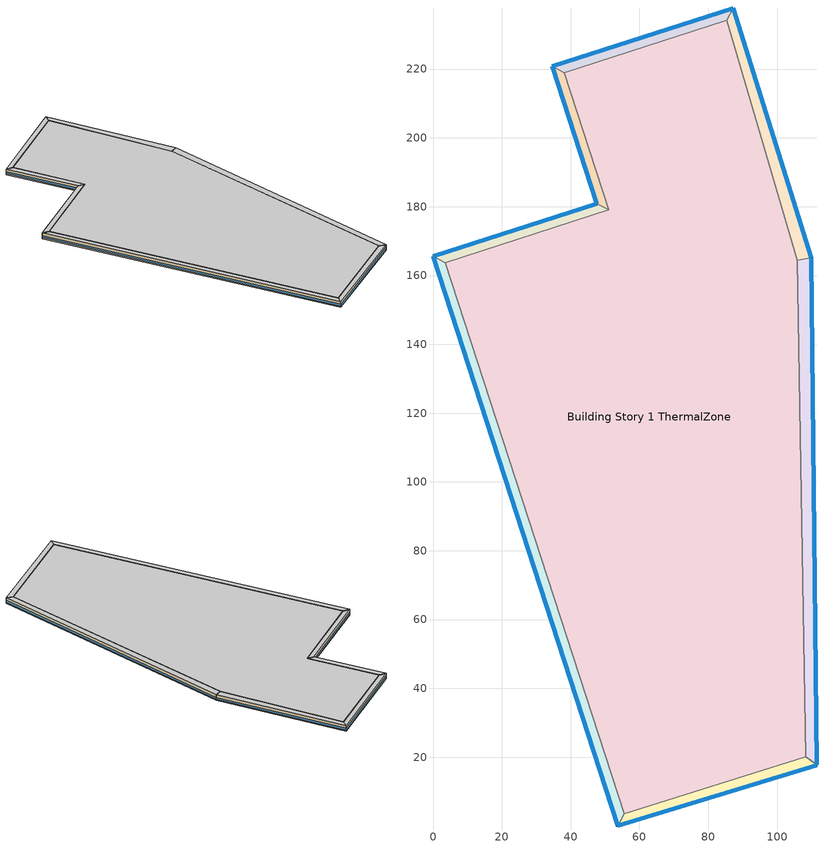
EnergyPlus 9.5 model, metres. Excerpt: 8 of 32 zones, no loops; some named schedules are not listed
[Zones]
Building Story 1 ThermalZone
 floor ground (Typical Insulated Carpeted 8in Slab Floor): 105.93,164.49 108.38,20.09 55.57,3.55 3.56,163.73 51.15,179.06 38.19,218.99 85.39,234.21 z0
 wall adiabatic (Typical Interior Wall): 108.38,20.09 105.93,164.49 85.39,234.21 38.19,218.99 51.15,179.06 3.56,163.73 55.57,3.55 108.38,20.09 z0:3.6
 ceiling adiabatic (Typical Interior Floor): 85.39,234.21 38.19,218.99 51.15,179.06 3.56,163.73 55.57,3.55 108.38,20.09 105.93,164.49 z3.6
Building Story 1 ThermalZone 1
 floor ground (Typical Insulated Carpeted 8in Slab Floor): 109.88,165.12 111.61,17.73 108.38,20.09 105.93,164.49 z0
 wall outside (Typical Insulated Exterior Mass Wall R-12.5): 111.61,17.73 109.88,165.12 z0:3.6
 wall adiabatic (Typical Interior Wall): 109.88,165.12 105.93,164.49 108.38,20.09 111.61,17.73 z0:3.6
 window (U 0.48 SHGC 0.40 Dbl Ref-D Clr 6mm/13mm): 111.61,17.76 109.88,165.09 z0.76:1.84
 ceiling adiabatic (Typical Interior Ceiling): 105.93,164.49 108.38,20.09 111.61,17.73 109.88,165.12 z3.6
Building Story 1 ThermalZone 2
 floor ground (Typical Insulated Carpeted 8in Slab Floor): 111.61,17.73 53.73,0 55.57,3.55 108.38,20.09 z0
 wall outside (Typical Insulated Exterior Mass Wall R-12.5): 53.73,0 111.61,17.73 z0:3.6
 wall adiabatic (Typical Interior Wall): 111.61,17.73 108.38,20.09 55.57,3.55 53.73,0 z0:3.6
 window (U 0.48 SHGC 0.40 Dbl Ref-D Clr 6mm/13mm): 53.75,0.01 111.58,17.72 z0.76:1.84
 ceiling adiabatic (Typical Interior Ceiling): 108.38,20.09 55.57,3.55 53.73,0 111.61,17.73 z3.6
Building Story 1 ThermalZone 3
 floor ground (Typical Insulated Carpeted 8in Slab Floor): 53.73,0 0,165.55 3.56,163.73 55.57,3.55 z0
 wall outside (Typical Insulated Exterior Mass Wall R-12.5): 0,165.55 53.73,0 z0:3.6
 wall adiabatic (Typical Interior Wall): 53.73,0 55.57,3.55 3.56,163.73 0,165.55 z0:3.6
 window (U 0.48 SHGC 0.40 Dbl Ref-D Clr 6mm/13mm): 0.01,165.52 53.72,0.02 z0.76:1.84
 ceiling adiabatic (Typical Interior Ceiling): 55.57,3.55 3.56,163.73 0,165.55 53.73,0 z3.6
Building Story 1 ThermalZone 4
 floor ground (Typical Insulated Carpeted 8in Slab Floor): 0,165.55 47.59,180.88 51.15,179.06 3.56,163.73 z0
 wall outside (Typical Insulated Exterior Mass Wall R-12.5): 47.59,180.88 0,165.55 z0:3.6
 wall adiabatic (Typical Interior Wall): 0,165.55 3.56,163.73 51.15,179.06 47.59,180.88 z0:3.6
 window (U 0.48 SHGC 0.40 Dbl Ref-D Clr 6mm/13mm): 47.56,180.87 0.02,165.55 z0.76:1.84
 ceiling adiabatic (Typical Interior Ceiling): 3.56,163.73 51.15,179.06 47.59,180.88 0,165.55 z3.6
Building Story 1 ThermalZone 5
 floor ground (Typical Insulated Carpeted 8in Slab Floor): 47.59,180.88 34.63,220.81 38.19,218.99 51.15,179.06 z0
 wall outside (Typical Insulated Exterior Mass Wall R-12.5): 34.63,220.81 47.59,180.88 z0:3.6
 wall adiabatic (Typical Interior Wall): 47.59,180.88 51.15,179.06 38.19,218.99 34.63,220.81 z0:3.6
 window (U 0.48 SHGC 0.40 Dbl Ref-D Clr 6mm/13mm): 34.64,220.79 47.58,180.9 z0.76:1.84
 ceiling adiabatic (Typical Interior Ceiling): 51.15,179.06 38.19,218.99 34.63,220.81 47.59,180.88 z3.6
Building Story 1 ThermalZone 6
 floor ground (Typical Insulated Carpeted 8in Slab Floor): 34.63,220.81 87.23,237.76 85.39,234.21 38.19,218.99 z0
 wall outside (Typical Insulated Exterior Mass Wall R-12.5): 87.23,237.76 34.63,220.81 z0:3.6
 wall adiabatic (Typical Interior Wall): 34.63,220.81 38.19,218.99 85.39,234.21 87.23,237.76 z0:3.6
 window (U 0.48 SHGC 0.40 Dbl Ref-D Clr 6mm/13mm): 87.2,237.75 34.65,220.82 z0.76:1.84
 ceiling adiabatic (Typical Interior Ceiling): 38.19,218.99 85.39,234.21 87.23,237.76 34.63,220.81 z3.6
Building Story 1 ThermalZone 7
 floor ground (Typical Insulated Carpeted 8in Slab Floor): 87.23,237.76 109.88,165.12 105.93,164.49 85.39,234.21 z0
 wall outside (Typical Insulated Exterior Mass Wall R-12.5): 109.88,165.12 87.23,237.76 z0:3.6
 wall adiabatic (Typical Interior Wall): 87.23,237.76 85.39,234.21 105.93,164.49 109.88,165.12 z0:3.6
 window (U 0.48 SHGC 0.40 Dbl Ref-D Clr 6mm/13mm): 109.87,165.14 87.24,237.73 z0.76:1.84
 ceiling adiabatic (Typical Interior Ceiling): 85.39,234.21 105.93,164.49 109.88,165.12 87.23,237.76 z3.6
[Building]
Mixed_use 1: Terrain=City
[Site:Location]
Buffalo Niagara Intl Ap_NY_USA: Latitude {deg}=42.8132; Longitude {deg}=-78.8479; Time Zone {hr}=-5; Elevation {m}=215
[Site:GroundTemperature:FCfactorMethod]
January Ground Temperature {C}=7.4; February Ground Temperature {C}=-0; March Ground Temperature {C}=-7.6; April Ground Temperature {C}=-12.6; May Ground Temperature {C}=-7.7; June Ground Temperature {C}=0.3; July Ground Temperature {C}=7; August Ground Temperature {C}=14.2; September Ground Temperature {C}=19.2; October Ground Temperature {C}=20.9; November Ground Temperature {C}=20; December Ground Temperature {C}=15.4
[Site:WaterMainsTemperature]
Calculation Method=Correlation; Annual Average Outdoor Air Temperature {C}=8.96667; Maximum Difference In Monthly Average Outdoor Air Temperatures {deltaC}=26.2
[SizingPeriod:DesignDay] Day of Month=21; Dry-Bulb Temperature Range Modifier Type=DefaultMultipliers; Humidity Condition Type=Wetbulb; Barometric Pressure {Pa}=98769; Rain Indicator=No; Snow Indicator=No; Daylight Saving Time Indicator=No
Name | Month | Day Type | Maximum Dry-Bulb Temperature {C} | Daily Dry-Bulb Temperature Range {deltaC} | Wetbulb or DewPoint at Maximum Dry-Bulb {C} | Wind Speed {m/s} | Wind Direction {deg} | Solar Model Indicator | ASHRAE Clear Sky Optical Depth for Beam Irradiance (taub) | ASHRAE Clear Sky Optical Depth for Diffuse Irradiance (taud) | Sky Clearness
Buffalo Niagara Intl Ap Ann Clg .4% Condns DB=>MWB 1 | 7 | SummerDesignDay | 30.3 | 9.3 | 21.8 | 5.7 | 240 | ASHRAETau | 0.462 | 2.001
Buffalo Niagara Intl Ap Ann Clg .4% Condns WB=>MDB 1 | 7 | SummerDesignDay | 27.8 | 9.3 | 23.8 | 5.7 | 240 | ASHRAETau | 0.462 | 2.001
Buffalo Niagara Intl Ap Ann Htg 99.6% Condns DB 1 | 1 | WinterDesignDay | -16.3 | 0 | -16.3 | 5.1 | 270 | ASHRAEClearSky |  |  | 0
[Material] Thermal Absorptance=0.9
Name | Roughness | Thickness {m} | Conductivity {W/m-K} | Density {kg/m3} | Specific Heat {J/kg-K} | Solar Absorptance | Visible Absorptance
1/2IN Gypsum | Smooth | 0.0127 | 0.16 | 784.9 | 830 | 0.4 | 0.4
100mm Normalweight concrete floor | MediumRough | 0.1016 | 2.31045 | 2322 | 832.557 | 0.7 | 0.7
1IN Stucco | Smooth | 0.0253 | 0.6918 | 1858 | 837 | 0.7 | 0.92
8 in. Normalweight Concrete Floor | MediumRough | 0.2032 | 2.31 | 2322 | 832 | 0.7 | 0.7
8IN CONCRETE HW RefBldg | Rough | 0.2032 | 1.311 | 2240 | 836.8 | 0.7 | 0.7
G01 13mm gypsum board | Smooth | 0.0127 | 0.160031 | 800.001 | 1090.73 | 0.7 | 0.5
Std Wood 6inch 1; Std Wood 6inch 2 | MediumSmooth | 0.15 | 0.12 | 540 | 1210 | 0.7 | 0.7
[Material:NoMass] Roughness=Smooth; Thermal Absorptance=0.9; Solar Absorptance=0.7
Name | Thermal Resistance {m2-K/W} | Visible Absorptance
CP02 CARPET PAD; Typical Carpet Pad | 0.21648 | 0.8
Typical Insulation R-10.11 | 1.78074 | 0.7
[WindowMaterial:Gas]
AIR 13MM: Gas Type=Air; Thickness {m}=0.0127
[WindowMaterial:Glazing] Optical Data Type=SpectralAverage; Thickness {m}=0.006; Infrared Transmittance at Normal Incidence=0; Front Side Infrared Hemispherical Emissivity=0.84; Conductivity {W/m-K}=0.9; Dirt Correction Factor for Solar and Visible Transmittance=1; Solar Diffusing=No
Name | Solar Transmittance at Normal Incidence | Front Side Solar Reflectance at Normal Incidence | Back Side Solar Reflectance at Normal Incidence | Visible Transmittance at Normal Incidence | Front Side Visible Reflectance at Normal Incidence | Back Side Visible Reflectance at Normal Incidence | Back Side Infrared Hemispherical Emissivity
CLEAR 6MM | 0.775 | 0.071 | 0.071 | 0.881 | 0.08 | 0.08 | 0.84
REF D CLEAR 6MM | 0.429 | 0.308 | 0.379 | 0.334 | 0.453 | 0.505 | 0.82
[Construction]
InteriorFurnishings 1: Std Wood 6inch 1
InteriorFurnishings 2: Std Wood 6inch 2
Typical Insulated Carpeted 8in Slab Floor: 8 in. Normalweight Concrete Floor, Typical Carpet Pad
Typical Insulated Exterior Mass Wall R-12.5: 1IN Stucco, 8IN CONCRETE HW RefBldg, Typical Insulation R-10.11, 1/2IN Gypsum
Typical Interior Ceiling: CP02 CARPET PAD, 100mm Normalweight concrete floor
Typical Interior Floor: 100mm Normalweight concrete floor, CP02 CARPET PAD
Typical Interior Wall: G01 13mm gypsum board, G01 13mm gypsum board
U 0.48 SHGC 0.40 Dbl Ref-D Clr 6mm/13mm: REF D CLEAR 6MM, AIR 13MM, CLEAR 6MM
[Zone] Multiplier=1; Part of Total Floor Area=Yes
Building Story 1 ThermalZone; Building Story 1 ThermalZone 1; Building Story 1 ThermalZone 2; Building Story 1 ThermalZone 3; Building Story 1 ThermalZone 4; Building Story 1 ThermalZone 5; Building Story 1 ThermalZone 6; Building Story 1 ThermalZone 7
[InternalMass]
Name | Construction | Zone or ZoneList | Surface Area {m2}
Building Story 1 Space Mass | InteriorFurnishings 2 | Building Story 1 ThermalZone | 31237
Building Story 1 Space 1 Mass | InteriorFurnishings 2 | Building Story 1 ThermalZone 1 | 1044
Building Story 1 Space 2 Mass | InteriorFurnishings 2 | Building Story 1 ThermalZone 2 | 350.647
Building Story 1 Space 3 Mass | InteriorFurnishings 2 | Building Story 1 ThermalZone 3 | 972.093
Building Story 1 Space 4 Mass | InteriorFurnishings 2 | Building Story 1 ThermalZone 4 | 282.533
Building Story 1 Space 5 Mass | InteriorFurnishings 2 | Building Story 1 ThermalZone 5 | 237.225
Building Story 1 Space 6 Mass | InteriorFurnishings 2 | Building Story 1 ThermalZone 6 | 295.701
Building Story 1 Space 7 Mass | InteriorFurnishings 2 | Building Story 1 ThermalZone 7 | 502.493
Building Story 1 Space 3 Office OfficeLarge Data Center A  - Story Ground Mass; Building Story 1 Space 3 Office OfficeLarge Data Center C  - Story Ground Mass | InteriorFurnishings 1 | Building Story 1 ThermalZone 3 | 0.774231
Building Story 1 Space 4 Office OfficeLarge Data Center A  - Story Ground Mass; Building Story 1 Space 4 Office OfficeLarge Data Center C  - Story Ground Mass | InteriorFurnishings 1 | Building Story 1 ThermalZone 4 | 0.225026
Building Story 1 Space 5 Office OfficeLarge Data Center A  - Story Ground Mass; Building Story 1 Space 5 Office OfficeLarge Data Center C  - Story Ground Mass | InteriorFurnishings 1 | Building Story 1 ThermalZone 5 | 0.18894
Building Story 1 Space 6 Office OfficeLarge Data Center A  - Story Ground Mass; Building Story 1 Space 6 Office OfficeLarge Data Center C  - Story Ground Mass | InteriorFurnishings 1 | Building Story 1 ThermalZone 6 | 0.235513
Building Story 1 Space 7 Office OfficeLarge Data Center A  - Story Ground Mass; Building Story 1 Space 7 Office OfficeLarge Data Center C  - Story Ground Mass | InteriorFurnishings 1 | Building Story 1 ThermalZone 7 | 0.400215
Building Story 1 Space 2 Office OfficeLarge Data Center A  - Story Ground Mass; Building Story 1 Space 2 Office OfficeLarge Data Center C  - Story Ground Mass | InteriorFurnishings 1 | Building Story 1 ThermalZone 2 | 0.279275
Building Story 1 Space 1 Office OfficeLarge Data Center A  - Story Ground Mass; Building Story 1 Space 1 Office OfficeLarge Data Center C  - Story Ground Mass | InteriorFurnishings 1 | Building Story 1 ThermalZone 1 | 0.831502
Building Story 1 Space Office OfficeLarge Data Center A  - Story Ground Mass; Building Story 1 Space Office OfficeLarge Data Center C  - Story Ground Mass | InteriorFurnishings 1 | Building Story 1 ThermalZone | 24.8789
Building Story 1 Space 3 Office OfficeLarge Data Center B  - Story Ground Mass | InteriorFurnishings 1 | Building Story 1 ThermalZone 3 | 16.7269
Building Story 1 Space 4 Office OfficeLarge Data Center B  - Story Ground Mass | InteriorFurnishings 1 | Building Story 1 ThermalZone 4 | 4.86157
Building Story 1 Space 5 Office OfficeLarge Data Center B  - Story Ground Mass | InteriorFurnishings 1 | Building Story 1 ThermalZone 5 | 4.08195
Building Story 1 Space 6 Office OfficeLarge Data Center B  - Story Ground Mass | InteriorFurnishings 1 | Building Story 1 ThermalZone 6 | 5.08815
Building Story 1 Space 7 Office OfficeLarge Data Center B  - Story Ground Mass | InteriorFurnishings 1 | Building Story 1 ThermalZone 7 | 8.64645
Building Story 1 Space 2 Office OfficeLarge Data Center B  - Story Ground Mass | InteriorFurnishings 1 | Building Story 1 ThermalZone 2 | 6.03361
Building Story 1 Space 1 Office OfficeLarge Data Center B  - Story Ground Mass | InteriorFurnishings 1 | Building Story 1 ThermalZone 1 | 17.9642
Building Story 1 Space Office OfficeLarge Data Center B  - Story Ground Mass | InteriorFurnishings 1 | Building Story 1 ThermalZone | 537.497
Building Story 1 Space 3 Office OfficeLarge Main Data Center A  - Story Ground Mass; Building Story 1 Space 3 Office OfficeLarge Main Data Center C  - Story Ground Mass | InteriorFurnishings 1 | Building Story 1 ThermalZone 3 | 1.39197
Building Story 1 Space 4 Office OfficeLarge Main Data Center A  - Story Ground Mass; Building Story 1 Space 4 Office OfficeLarge Main Data Center C  - Story Ground Mass | InteriorFurnishings 1 | Building Story 1 ThermalZone 4 | 0.404568
Building Story 1 Space 5 Office OfficeLarge Main Data Center A  - Story Ground Mass; Building Story 1 Space 5 Office OfficeLarge Main Data Center C  - Story Ground Mass | InteriorFurnishings 1 | Building Story 1 ThermalZone 5 | 0.339689
Building Story 1 Space 6 Office OfficeLarge Main Data Center A  - Story Ground Mass; Building Story 1 Space 6 Office OfficeLarge Main Data Center C  - Story Ground Mass | InteriorFurnishings 1 | Building Story 1 ThermalZone 6 | 0.423423
Building Story 1 Space 7 Office OfficeLarge Main Data Center A  - Story Ground Mass; Building Story 1 Space 7 Office OfficeLarge Main Data Center C  - Story Ground Mass | InteriorFurnishings 1 | Building Story 1 ThermalZone 7 | 0.719535
Building Story 1 Space 2 Office OfficeLarge Main Data Center A  - Story Ground Mass; Building Story 1 Space 2 Office OfficeLarge Main Data Center C  - Story Ground Mass | InteriorFurnishings 1 | Building Story 1 ThermalZone 2 | 0.502101
Building Story 1 Space 1 Office OfficeLarge Main Data Center A  - Story Ground Mass; Building Story 1 Space 1 Office OfficeLarge Main Data Center C  - Story Ground Mass | InteriorFurnishings 1 | Building Story 1 ThermalZone 1 | 1.49493
Building Story 1 Space Office OfficeLarge Main Data Center A  - Story Ground Mass; Building Story 1 Space Office OfficeLarge Main Data Center C  - Story Ground Mass | InteriorFurnishings 1 | Building Story 1 ThermalZone | 44.7291
Building Story 1 Space 3 Office OfficeLarge Main Data Center B  - Story Ground Mass | InteriorFurnishings 1 | Building Story 1 ThermalZone 3 | 30.0728
Building Story 1 Space 4 Office OfficeLarge Main Data Center B  - Story Ground Mass | InteriorFurnishings 1 | Building Story 1 ThermalZone 4 | 8.74049
Building Story 1 Space 5 Office OfficeLarge Main Data Center B  - Story Ground Mass | InteriorFurnishings 1 | Building Story 1 ThermalZone 5 | 7.33882
Building Story 1 Space 6 Office OfficeLarge Main Data Center B  - Story Ground Mass | InteriorFurnishings 1 | Building Story 1 ThermalZone 6 | 9.14785
Building Story 1 Space 7 Office OfficeLarge Main Data Center B  - Story Ground Mass | InteriorFurnishings 1 | Building Story 1 ThermalZone 7 | 15.5452
Building Story 1 Space 2 Office OfficeLarge Main Data Center B  - Story Ground Mass | InteriorFurnishings 1 | Building Story 1 ThermalZone 2 | 10.8477
Building Story 1 Space 1 Office OfficeLarge Main Data Center B  - Story Ground Mass | InteriorFurnishings 1 | Building Story 1 ThermalZone 1 | 32.2973
Building Story 1 Space Office OfficeLarge Main Data Center B  - Story Ground Mass | InteriorFurnishings 1 | Building Story 1 ThermalZone | 966.352
Building Story 1 Space 3 Office WholeBuilding - Lg Office A  - Story Ground Mass; Building Story 1 Space 3 Office WholeBuilding - Lg Office C  - Story Ground Mass | InteriorFurnishings 1 | Building Story 1 ThermalZone 3 | 37.8532
Building Story 1 Space 4 Office WholeBuilding - Lg Office A  - Story Ground Mass; Building Story 1 Space 4 Office WholeBuilding - Lg Office C  - Story Ground Mass | InteriorFurnishings 1 | Building Story 1 ThermalZone 4 | 11.0018
Building Story 1 Space 5 Office WholeBuilding - Lg Office A  - Story Ground Mass; Building Story 1 Space 5 Office WholeBuilding - Lg Office C  - Story Ground Mass | InteriorFurnishings 1 | Building Story 1 ThermalZone 5 | 9.23751
Building Story 1 Space 6 Office WholeBuilding - Lg Office A  - Story Ground Mass; Building Story 1 Space 6 Office WholeBuilding - Lg Office C  - Story Ground Mass | InteriorFurnishings 1 | Building Story 1 ThermalZone 6 | 11.5146
Building Story 1 Space 7 Office WholeBuilding - Lg Office A  - Story Ground Mass; Building Story 1 Space 7 Office WholeBuilding - Lg Office C  - Story Ground Mass | InteriorFurnishings 1 | Building Story 1 ThermalZone 7 | 19.567
Building Story 1 Space 2 Office WholeBuilding - Lg Office A  - Story Ground Mass; Building Story 1 Space 2 Office WholeBuilding - Lg Office C  - Story Ground Mass | InteriorFurnishings 1 | Building Story 1 ThermalZone 2 | 13.6541
Building Story 1 Space 1 Office WholeBuilding - Lg Office A  - Story Ground Mass; Building Story 1 Space 1 Office WholeBuilding - Lg Office C  - Story Ground Mass | InteriorFurnishings 1 | Building Story 1 ThermalZone 1 | 40.6532
Building Story 1 Space Office WholeBuilding - Lg Office A  - Story Ground Mass; Building Story 1 Space Office WholeBuilding - Lg Office C  - Story Ground Mass | InteriorFurnishings 1 | Building Story 1 ThermalZone | 1216.36
Building Story 1 Space 3 Office WholeBuilding - Lg Office A end_a - Story Ground Mass; Building Story 1 Space 3 Office WholeBuilding - Lg Office C end_a - Story Ground Mass | InteriorFurnishings 1 | Building Story 1 ThermalZone 3 | 1.16312
Building Story 1 Space 4 Office WholeBuilding - Lg Office A end_a - Story Ground Mass; Building Story 1 Space 4 Office WholeBuilding - Lg Office C end_a - Story Ground Mass | InteriorFurnishings 1 | Building Story 1 ThermalZone 4 | 0.338056
Building Story 1 Space 5 Office WholeBuilding - Lg Office A end_a - Story Ground Mass; Building Story 1 Space 5 Office WholeBuilding - Lg Office C end_a - Story Ground Mass | InteriorFurnishings 1 | Building Story 1 ThermalZone 5 | 0.283843
Building Story 1 Space 6 Office WholeBuilding - Lg Office A end_a - Story Ground Mass; Building Story 1 Space 6 Office WholeBuilding - Lg Office C end_a - Story Ground Mass | InteriorFurnishings 1 | Building Story 1 ThermalZone 6 | 0.353811
Building Story 1 Space 7 Office WholeBuilding - Lg Office A end_a - Story Ground Mass; Building Story 1 Space 7 Office WholeBuilding - Lg Office C end_a - Story Ground Mass | InteriorFurnishings 1 | Building Story 1 ThermalZone 7 | 0.601241
Building Story 1 Space 2 Office WholeBuilding - Lg Office A end_a - Story Ground Mass; Building Story 1 Space 2 Office WholeBuilding - Lg Office C end_a - Story Ground Mass | InteriorFurnishings 1 | Building Story 1 ThermalZone 2 | 0.419554
Building Story 1 Space 1 Office WholeBuilding - Lg Office A end_a - Story Ground Mass; Building Story 1 Space 1 Office WholeBuilding - Lg Office C end_a - Story Ground Mass | InteriorFurnishings 1 | Building Story 1 ThermalZone 1 | 1.24916
Building Story 1 Space Office WholeBuilding - Lg Office A end_a - Story Ground Mass; Building Story 1 Space Office WholeBuilding - Lg Office C end_a - Story Ground Mass | InteriorFurnishings 1 | Building Story 1 ThermalZone | 37.3755
Building Story 1 Space 3 Office WholeBuilding - Lg Office B  - Story Ground Mass | InteriorFurnishings 1 | Building Story 1 ThermalZone 3 | 817.799
Building Story 1 Space 4 Office WholeBuilding - Lg Office B  - Story Ground Mass | InteriorFurnishings 1 | Building Story 1 ThermalZone 4 | 237.689
Building Story 1 Space 5 Office WholeBuilding - Lg Office B  - Story Ground Mass | InteriorFurnishings 1 | Building Story 1 ThermalZone 5 | 199.572
Building Story 1 Space 6 Office WholeBuilding - Lg Office B  - Story Ground Mass | InteriorFurnishings 1 | Building Story 1 ThermalZone 6 | 248.766
Building Story 1 Space 7 Office WholeBuilding - Lg Office B  - Story Ground Mass | InteriorFurnishings 1 | Building Story 1 ThermalZone 7 | 422.736
Building Story 1 Space 2 Office WholeBuilding - Lg Office B  - Story Ground Mass | InteriorFurnishings 1 | Building Story 1 ThermalZone 2 | 294.991
Building Story 1 Space 1 Office WholeBuilding - Lg Office B  - Story Ground Mass | InteriorFurnishings 1 | Building Story 1 ThermalZone 1 | 878.293
Building Story 1 Space Office WholeBuilding - Lg Office B  - Story Ground Mass | InteriorFurnishings 1 | Building Story 1 ThermalZone | 26279
Building Story 1 Space 3 Office WholeBuilding - Lg Office B end_a - Story Ground Mass | InteriorFurnishings 1 | Building Story 1 ThermalZone 3 | 25.1287
Building Story 1 Space 4 Office WholeBuilding - Lg Office B end_a - Story Ground Mass | InteriorFurnishings 1 | Building Story 1 ThermalZone 4 | 7.30353
Building Story 1 Space 5 Office WholeBuilding - Lg Office B end_a - Story Ground Mass | InteriorFurnishings 1 | Building Story 1 ThermalZone 5 | 6.1323
Building Story 1 Space 6 Office WholeBuilding - Lg Office B end_a - Story Ground Mass | InteriorFurnishings 1 | Building Story 1 ThermalZone 6 | 7.64391
Building Story 1 Space 7 Office WholeBuilding - Lg Office B end_a - Story Ground Mass | InteriorFurnishings 1 | Building Story 1 ThermalZone 7 | 12.9895
Building Story 1 Space 2 Office WholeBuilding - Lg Office B end_a - Story Ground Mass | InteriorFurnishings 1 | Building Story 1 ThermalZone 2 | 9.06427
Building Story 1 Space 1 Office WholeBuilding - Lg Office B end_a - Story Ground Mass | InteriorFurnishings 1 | Building Story 1 ThermalZone 1 | 26.9875
Building Story 1 Space Office WholeBuilding - Lg Office B end_a - Story Ground Mass | InteriorFurnishings 1 | Building Story 1 ThermalZone | 807.481
[Daylighting:Controls] Lighting Control Type=Stepped; Minimum Input Power Fraction for Continuous or ContinuousOff Dimming Control=0.3; Minimum Light Output Fraction for Continuous or ContinuousOff Dimming Control=0.2; Number of Stepped Control Steps=3; Probability Lighting will be Reset When Needed in Manual Stepped Control=1; Glare Calculation Azimuth Angle of View Direction Clockwise from Zone y-Axis {deg}=0; Maximum Allowable Discomfort Glare Index=22; Illuminance Setpoint at Reference Point 1 {lux}=375; Illuminance Setpoint at Reference Point 2 {lux}=375
Name | Zone | Glare Calculation Daylighting Reference Point | Daylighting Reference Point Name 1 | Fraction of Zone Controlled by Reference Point 1 | Daylighting Reference Point Name 2 | Fraction of Zone Controlled by Reference Point 2
Building Story 1 ThermalZone 1 DaylightingControls | Building Story 1 ThermalZone 1 | Building Story 1 Space 1 Daylt Sensor 1 | Building Story 1 Space 1 Daylt Sensor 1 | 0.352 | Building Story 1 Space 1 Daylt Sensor 2 | 0.15
Building Story 1 ThermalZone 2 DaylightingControls | Building Story 1 ThermalZone 2 | Building Story 1 Space 2 Daylt Sensor 1 | Building Story 1 Space 2 Daylt Sensor 1 | 0.421 | Building Story 1 Space 2 Daylt Sensor 2 | 0.122
Building Story 1 ThermalZone 3 DaylightingControls | Building Story 1 ThermalZone 3 | Building Story 1 Space 3 Daylt Sensor 1 | Building Story 1 Space 3 Daylt Sensor 1 | 0.444 | Building Story 1 Space 3 Daylt Sensor 2 | 0.111
Building Story 1 ThermalZone 4 DaylightingControls | Building Story 1 ThermalZone 4 | Building Story 1 Space 4 Daylt Sensor 1 | Building Story 1 Space 4 Daylt Sensor 1 | 0.441 | Building Story 1 Space 4 Daylt Sensor 2 | 0.108
Building Story 1 ThermalZone 5 DaylightingControls | Building Story 1 ThermalZone 5 | Building Story 1 Space 5 Daylt Sensor 1 | Building Story 1 Space 5 Daylt Sensor 1 | 0.441 | Building Story 1 Space 5 Daylt Sensor 2 | 0.107
Building Story 1 ThermalZone 6 DaylightingControls | Building Story 1 ThermalZone 6 | Building Story 1 Space 6 Daylt Sensor 1 | Building Story 1 Space 6 Daylt Sensor 1 | 0.453 | Building Story 1 Space 6 Daylt Sensor 2 | 0.107
Building Story 1 ThermalZone 7 DaylightingControls | Building Story 1 ThermalZone 7 | Building Story 1 Space 7 Daylt Sensor 1 | Building Story 1 Space 7 Daylt Sensor 1 | 0.374 | Building Story 1 Space 7 Daylt Sensor 2 | 0.141
[AvailabilityManager:NightCycle] Applicability Schedule=Always On Discrete; Control Type=CycleOnAny; Thermostat Tolerance {deltaC}=1.9999; Cycling Run Time Control Type=Thermostat; Cycling Run Time {s}=1800
Name | Fan Schedule
Availability Manager Night Cycle 1 | 8 Zone VAV Occ Sch
Availability Manager Night Cycle 2 | 8 Zone VAV 1 Occ Sch
Availability Manager Night Cycle 3 | 8 Zone VAV 2 Occ Sch
Availability Manager Night Cycle 4 | 8 Zone VAV 3 Occ Sch
[AvailabilityManager:Scheduled] Schedule=Always On Discrete
8 Zone VAV OA System Availability Manager; 8 Zone VAV 1 OA System Availability Manager; 8 Zone VAV 2 OA System Availability Manager; 8 Zone VAV 3 OA System Availability Manager
[Exterior:Lights] Control Option=AstronomicalClock
Name | Schedule | Design Level {W}
Building Facades | Schedule Ruleset 1 | 2655.51
Main Entries | Schedule Ruleset 2 | 2256.552
Other Doors | Schedule Ruleset 2 | 4513.104
Parking Areas and Drives | Schedule Ruleset 2 | 176885
[EnergyManagementSystem:Sensor] Output:Variable or Output:Meter Index Key=Environment
Name | Output:Variable or Output:Meter
Mains_Water_Temp_Sen | Site Mains Water Temperature
OAT; OAT_1; OAT_2; OAT_3 | Site Outdoor Air Drybulb Temperature
